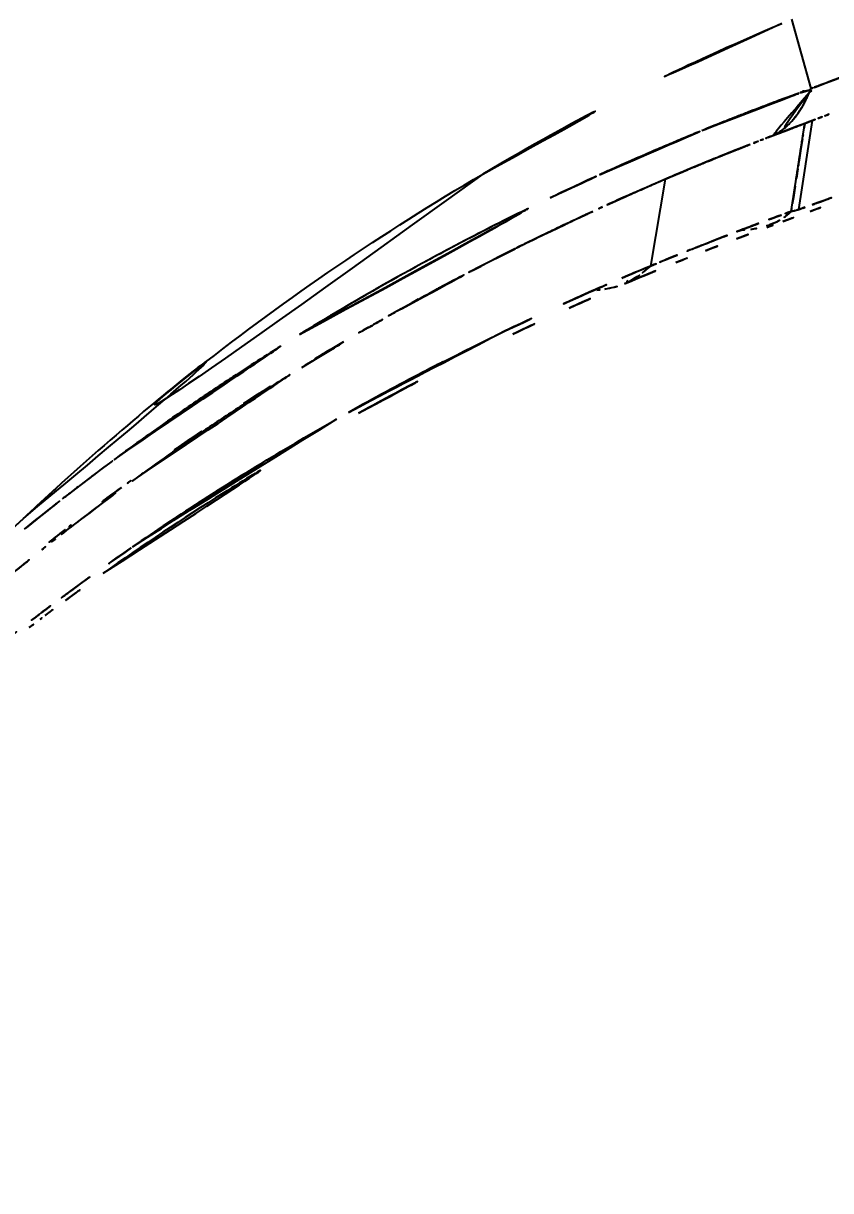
# Model space of a CAD drawing. Extents: x 16296660632 to 16296668616, y -37409619871 to -37409616241.
# Drawn here: x 16296666347.74 to 16296666354.05, y -37409616799.84 to -37409616790.72 of the extents above; entities that cross this region are included whole.
import ezdxf

# ---------------------------------------------------------------- set-up
doc = ezdxf.new("R2010")
doc.units = 0
doc.header["$LTSCALE"] = 10
doc.header["$MEASUREMENT"] = 0
doc.header["$PDMODE"] = 3
doc.header["$PDSIZE"] = -10
doc.layers.get('0').update_dxf_attribs({"linetype": 'CONTINUOUS'})
doc.layers.get('DEFPOINTS').update_dxf_attribs({"linetype": 'CONTINUOUS'})
doc.styles.add('Daelim Dimension', font='')
doc.styles.get('Daelim Dimension').set_extended_font_data('나눔고딕')
doc.dimstyles.new('DEFAULT', dxfattribs={"dimscale": 2, "dimtxt": 2, "dimasz": 2, "dimexe": 0, "dimexo": 2, "dimgap": 1, "dimtad": 1, "dimdec": 1, "dimzin": 9, "dimdsep": 46, "dimtxsty": 'Daelim Dimension', "dimcen": 0.5, "dimclrd": 252, "dimclre": 252, "dimclrt": 3, "dimadec": 1, "dimazin": 0, "dimtfac": 1, "dimtdec": 1, "dimtix": 1, "dimtmove": 0, "dimatfit": 3, "dimfxl": 1, "dimtolj": 1, "dimtzin": 1, "dimlwd": 9, "dimlwe": 9, "dimarcsym": 0})

# ---------------------------------------------------------------- blocks, each defined once
blk = doc.blocks.new('*D16')
at = {"color": 5, "lineweight": 9, "transparency": 16777216}
for p, q in [((16296666467.47109, -37409616640.80376), (16296666467.47109, -37409616937.17432)), ((16296666147.47109, -37409616641.1646), (16296666147.47109, -37409616937.17432)), ((16296666151.47109, -37409616937.17432), (16296666463.47109, -37409616937.17432))]:
    blk.add_line(p, q, dxfattribs=at)
at = {"color": 5, "transparency": 16777216}
for points in [[(16296666151.47109, -37409616936.50766), (16296666151.47109, -37409616937.84099), (16296666147.47109, -37409616937.17432)], [(16296666463.47109, -37409616936.50766), (16296666463.47109, -37409616937.84099), (16296666467.47109, -37409616937.17432)]]:
    blk.add_solid(points, dxfattribs=at)
at = {"layer": 'DEFPOINTS', "color": 0, "transparency": 16777216}
for p in [(16296666467.47109, -37409616636.80376), (16296666147.47109, -37409616637.1646), (16296666467.47109, -37409616937.17432)]:
    blk.add_point(p, dxfattribs=at)
at = {"color": 7, "transparency": 16777216, "insert": (16296666291.23105, -37409616918.8224), "char_height": 30, "attachment_point": 5, "style": 'Daelim Dimension'}
blk.add_mtext('\\A1;320', dxfattribs=at)
blk = doc.blocks.new('*D17')
at = {"color": 5, "lineweight": 9, "ltscale": 0.5, "transparency": 16777216}
for p, q in [((16296666587.9219, -37409616506.424438), (16296666624.81945, -37409616506.424438)), ((16296666624.81945, -37409616510.424438), (16296666624.81945, -37409616827.794708)), ((16296666313.128599, -37409616831.794708), (16296666624.81945, -37409616831.794708))]:
    blk.add_line(p, q, dxfattribs=at)
at = {"color": 5, "ltscale": 0.5, "transparency": 16777216}
for points in [[(16296666624.152781, -37409616510.424438), (16296666625.486111, -37409616510.424438), (16296666624.81945, -37409616506.424438)], [(16296666624.152781, -37409616827.794708), (16296666625.486111, -37409616827.794708), (16296666624.81945, -37409616831.794708)]]:
    blk.add_solid(points, dxfattribs=at)
at = {"layer": 'DEFPOINTS', "color": 0, "ltscale": 0.5, "transparency": 16777216}
for p in [(16296666583.9219, -37409616506.424438), (16296666309.128599, -37409616831.794708), (16296666624.81945, -37409616831.794708)]:
    blk.add_point(p, dxfattribs=at)
at = {"color": 7, "ltscale": 0.5, "transparency": 16777216, "insert": (16296666606.46752, -37409616669.109573), "char_height": 30, "attachment_point": 5, "rotation": 90, "style": 'Daelim Dimension'}
blk.add_mtext('\\A1;325', dxfattribs=at)

msp = doc.modelspace()

# ---------------------------------------------------------------- linework, layer by layer
at = {"linetype": 'Continuous'}
for p, q in [((16296666353.74444, -37409616790.691429), (16296666353.895809, -37409616791.233299)), ((16296666353.74156, -37409616792.191849), (16296666353.848181, -37409616791.504478)), ((16296666353.800171, -37409616792.176613), (16296666353.908131, -37409616791.481796)), ((16296666352.75827, -37409616791.939941), (16296666352.641319, -37409616792.618767))]:
    msp.add_line(p, q, dxfattribs=at)
for points, start_tangent, end_tangent in [([(16296666349.185921, -37409616785.093788), (16296666346.34411, -37409616786.08622), (16296666343.966129, -37409616787.408661), (16296666342.09878, -37409616789.030037), (16296666340.86372, -37409616790.875748), (16296666340.440861, -37409616792.191406)], (-0.96682019, -0.25545787), (-0.18740492, -0.98228275)), ([(16296666340.440809, -37409616792.191399), (16296666340.847931, -37409616790.910461), (16296666342.027121, -37409616789.110786), (16296666343.86495, -37409616787.47934), (16296666346.289061, -37409616786.110847), (16296666349.185921, -37409616785.093781)], (0.18729288, 0.98230412), (0.9668201, 0.2554582)), ([(16296666353.668301, -37409616790.723587), (16296666351.331829, -37409616791.900093)], (-0.92040368, -0.3909694), (-0.86216072, -0.50663488)), ([(16296666353.93585, -37409616791.218086), (16296666355.14537, -37409616790.76387)], (0.93485468, 0.35503059), (0.93745469, 0.34810732)), ([(16296666351.33186, -37409616791.900139), (16296666353.66716, -37409616790.722923)], (0.86180811, 0.50723445), (0.92051088, 0.39071694)), ([(16296666353.81135, -37409616791.263977), (16296666353.895121, -37409616791.233543)], (0.9392306, 0.34328689), (0.94061285, 0.33948117)), ([(16296666353.81197, -37409616791.265701), (16296666353.842279, -37409616791.255966), (16296666353.88081, -37409616791.245499), (16296666353.895809, -37409616791.245209)], (0.95654408, 0.29158776), (0.98602219, -0.16661406)), ([(16296666353.895809, -37409616791.245209), (16296666353.89864, -37409616791.246567), (16296666353.883751, -37409616791.261612), (16296666353.881479, -37409616791.265343)], (0.98602219, -0.16661406), (-0.42704319, -0.90423123)), ([(16296666353.89497, -37409616791.233917), (16296666353.881981, -37409616791.265556)], (-0.36685581, -0.93027781), (-0.39312019, -0.91948709)), ([(16296666353.895809, -37409616791.233299), (16296666353.93585, -37409616791.218086)], (0.93476695, 0.35526151), (0.93485468, 0.35503059)), ([(16296666353.938339, -37409616791.21743), (16296666353.89497, -37409616791.233917)], (-0.93476472, -0.35526739), (-0.93466742, -0.3555233)), ([(16296666353.044371, -37409616791.560997), (16296666353.132589, -37409616791.525192), (16296666353.22995, -37409616791.486191), (16296666353.320419, -37409616791.450439), (16296666353.404421, -37409616791.417664), (16296666353.48242, -37409616791.38755), (16296666353.55604, -37409616791.359268), (16296666353.625811, -37409616791.332558), (16296666353.68762, -37409616791.309273), (16296666353.745729, -37409616791.288063), (16296666353.801531, -37409616791.268913), (16296666353.81197, -37409616791.265701)], (0.92577281, 0.3780803), (0.95654408, 0.29158776)), ([(16296666353.881479, -37409616791.265343), (16296666353.87882, -37409616791.272797), (16296666353.87398, -37409616791.284332), (16296666353.868231, -37409616791.296753), (16296666353.86199, -37409616791.309914), (16296666353.855141, -37409616791.323837), (16296666353.84762, -37409616791.33844), (16296666353.839399, -37409616791.35376), (16296666353.830391, -37409616791.369766), (16296666353.82052, -37409616791.386421), (16296666353.809851, -37409616791.403427), (16296666353.79834, -37409616791.420738), (16296666353.78578, -37409616791.438461), (16296666353.77206, -37409616791.456512), (16296666353.757111, -37409616791.47477), (16296666353.74081, -37409616791.493111), (16296666353.723049, -37409616791.511368), (16296666353.70372, -37409616791.529373), (16296666353.68268, -37409616791.546913), (16296666353.65979, -37409616791.563782), (16296666353.63492, -37409616791.579712), (16296666353.607889, -37409616791.594437), (16296666353.57855, -37409616791.607651)], (-0.42704319, -0.90423123), (-0.92717647, -0.37462488)), ([(16296666353.881981, -37409616791.265556), (16296666353.80863, -37409616791.405037), (16296666353.703051, -37409616791.529694), (16296666353.62204, -37409616791.586769)], (-0.39312019, -0.91948709), (-0.87617859, -0.4819866)), ([(16296666354.01922, -37409616791.439613), (16296666354.061279, -37409616791.42366)], (0.93495274, 0.35477229), (0.93504396, 0.35453178)), ([(16296666353.061199, -37409616791.553802), (16296666353.49243, -37409616791.383347)], (0.92604938, 0.37740237), (0.93380567, 0.35778063)), ([(16296666353.578501, -37409616791.607513), (16296666353.667839, -37409616791.57338), (16296666353.757771, -37409616791.539062), (16296666353.84823, -37409616791.504593)], (0.93405368, 0.35713265), (0.93454166, 0.35585373)), ([(16296666353.848181, -37409616791.504478), (16296666353.75765, -37409616791.538918), (16296666353.667709, -37409616791.573219), (16296666353.57815, -37409616791.607674)], (-0.93479773, -0.35518052), (-0.93280679, -0.36037687)), ([(16296666353.84823, -37409616791.504578), (16296666353.834311, -37409616791.594009)], (-0.15373633, -0.98811191), (-0.1537363, -0.98811191)), ([(16296666353.84823, -37409616791.504593), (16296666353.90395, -37409616791.483391)], (0.93457822, 0.35575771), (0.93470154, 0.35543358)), ([(16296666353.908131, -37409616791.481796), (16296666353.888109, -37409616791.489433), (16296666353.868139, -37409616791.497017), (16296666353.84823, -37409616791.504578)], (-0.93433641, -0.35639229), (-0.93507738, -0.35444364)), ([(16296666353.908131, -37409616791.481796), (16296666353.963421, -37409616791.460793)], (0.93471075, 0.35540937), (0.93483178, 0.3550909)), ([(16296666353.979139, -37409616791.454819), (16296666353.908131, -37409616791.481796)], (-0.9348687, -0.35499369), (-0.93471073, -0.35540943)), ([(16296666353.963421, -37409616791.460793), (16296666354.01922, -37409616791.439613)], (0.93483178, 0.3550909), (0.93495274, 0.35477229)), ([(16296666354.01922, -37409616791.439613), (16296666353.979139, -37409616791.454819)], (-0.93495784, -0.35475885), (-0.9348687, -0.35499369)), ([(16296666352.243349, -37409616791.906731), (16296666352.377661, -37409616791.846123), (16296666352.52751, -37409616791.779762), (16296666352.666809, -37409616791.719276), (16296666352.7962, -37409616791.664108), (16296666352.91643, -37409616791.613724), (16296666353.028299, -37409616791.567574), (16296666353.044371, -37409616791.560997)], (0.91008524, 0.41442111), (0.92577281, 0.3780803)), ([(16296666353.57815, -37409616791.607674), (16296666353.487301, -37409616791.6427)], (-0.93382409, -0.35773255), (-0.93229023, -0.3617111)), ([(16296666353.57855, -37409616791.607651), (16296666353.52586, -37409616791.627892)], (-0.93391136, -0.35750464), (-0.93311094, -0.35958862)), ([(16296666353.62204, -37409616791.586769), (16296666353.578501, -37409616791.607513)], (-0.87617859, -0.4819866), (-0.92696345, -0.37515166)), ([(16296666353.834311, -37409616791.594009), (16296666353.82946, -37409616791.625183)], (-0.1537363, -0.98811191), (-0.15373582, -0.98811199)), ([(16296666352.24332, -37409616791.906662), (16296666353.061199, -37409616791.553802)], (0.9099368, 0.41474693), (0.92604938, 0.37740237)), ([(16296666353.214069, -37409616791.750717), (16296666353.22406, -37409616791.746712), (16296666353.56856, -37409616791.611549)], (0.92768795, 0.37335648), (0.93390108, 0.35753151)), ([(16296666353.353081, -37409616791.69529), (16296666353.32926, -37409616791.704712), (16296666353.255131, -37409616791.73423), (16296666353.214239, -37409616791.750641)], (-0.93011915, -0.3672579), (-0.92765521, -0.37343782)), ([(16296666353.39636, -37409616791.678207), (16296666353.305361, -37409616791.714203), (16296666353.21426, -37409616791.750687)], (-0.9307165, -0.36574143), (-0.92748587, -0.3738582)), ([(16296666353.380159, -37409616791.684624), (16296666353.353081, -37409616791.69529)], (-0.93058903, -0.36606564), (-0.93011915, -0.3672579)), ([(16296666353.4216, -37409616791.668358), (16296666353.39929, -37409616791.677101), (16296666353.380159, -37409616791.684624)], (-0.93129956, -0.36425421), (-0.93058903, -0.36606564)), ([(16296666353.487301, -37409616791.6427), (16296666353.39636, -37409616791.678207)], (-0.93229023, -0.3617111), (-0.9307165, -0.36574143)), ([(16296666353.464729, -37409616791.651543), (16296666353.4216, -37409616791.668358)], (-0.93207388, -0.36226824), (-0.93129956, -0.36425421)), ([(16296666353.52586, -37409616791.627892), (16296666353.464729, -37409616791.651543)], (-0.93311094, -0.35958862), (-0.93207388, -0.36226824)), ([(16296666353.82946, -37409616791.625183), (16296666353.827921, -37409616791.635094), (16296666353.811001, -37409616791.743874), (16296666353.796961, -37409616791.834106), (16296666353.792971, -37409616791.859734)], (-0.15373582, -0.98811199), (-0.15372651, -0.98811343)), ([(16296666353.203621, -37409616791.754921), (16296666353.177191, -37409616791.765602), (16296666353.095011, -37409616791.799042), (16296666353.00758, -37409616791.83503), (16296666352.99107, -37409616791.841873)], (-0.92746557, -0.37390858), (-0.92360946, -0.3833348)), ([(16296666353.11195, -37409616791.792213), (16296666353.0319, -37409616791.825081)], (-0.92572087, -0.37820745), (-0.9243787, -0.3814761)), ([(16296666353.111919, -37409616791.79213), (16296666353.214069, -37409616791.750717)], (0.92583636, 0.37792465), (0.92768795, 0.37335648)), ([(16296666353.21426, -37409616791.750687), (16296666353.11195, -37409616791.792213)], (-0.92748587, -0.3738582), (-0.92572087, -0.37820745)), ([(16296666352.793289, -37409616791.925079), (16296666352.926661, -37409616791.868721)], (0.91987829, 0.39220395), (0.92240628, 0.38622099)), ([(16296666352.99107, -37409616791.841873), (16296666352.91387, -37409616791.874077), (16296666352.812851, -37409616791.91674), (16296666352.79328, -37409616791.925072)], (-0.92360946, -0.3833348), (-0.91991961, -0.39210702)), ([(16296666352.895889, -37409616791.881683), (16296666352.849501, -37409616791.901207)], (-0.92208442, -0.38698878), (-0.92128155, -0.38889626)), ([(16296666352.926661, -37409616791.868721), (16296666352.99107, -37409616791.841873)], (0.92240628, 0.38622099), (0.92360944, 0.38333484)), ([(16296666353.0319, -37409616791.825081), (16296666352.895889, -37409616791.881683)], (-0.9243787, -0.3814761), (-0.92208442, -0.38698878)), ([(16296666352.99107, -37409616791.841873), (16296666353.0744, -37409616791.807487)], (0.92360944, 0.38333484), (0.92514916, 0.37960378)), ([(16296666353.792971, -37409616791.859734), (16296666353.78536, -37409616791.908653), (16296666353.772079, -37409616791.993973)], (-0.15372651, -0.98811343), (-0.15361796, -0.98813032)), ([(16296666351.331829, -37409616791.900093), (16296666349.10293, -37409616793.42009), (16296666347.745489, -37409616794.589157)], (-0.86216072, -0.50663488), (-0.72762872, -0.68597117)), ([(16296666351.85881, -37409616792.086372), (16296666352.043711, -37409616791.998863), (16296666352.21661, -37409616791.91893), (16296666352.235609, -37409616791.910263)], (0.90183767, 0.43207502), (0.90992398, 0.41477507)), ([(16296666352.79328, -37409616791.925072), (16296666352.703501, -37409616791.96357), (16296666352.584829, -37409616792.015167), (16296666352.455839, -37409616792.072166), (16296666352.36385, -37409616792.113426)], (-0.91991961, -0.39210702), (-0.91154002, -0.41121138)), ([(16296666352.849501, -37409616791.901207), (16296666352.75827, -37409616791.939941)], (-0.92128155, -0.38889626), (-0.91967196, -0.39268752)), ([(16296666349.902321, -37409616793.152657), (16296666351.443119, -37409616792.291283), (16296666352.24332, -37409616791.906662)], (0.85172179, 0.52399426), (0.9099368, 0.41474693)), ([(16296666352.363899, -37409616792.113533), (16296666352.75453, -37409616791.941643)], (0.9113955, 0.41153158), (0.91913448, 0.3939439)), ([(16296666353.772079, -37409616791.993973), (16296666353.761181, -37409616792.064079), (16296666353.752081, -37409616792.122528), (16296666353.745081, -37409616792.168427)], (-0.15361796, -0.98813032), (-0.14954874, -0.98875435)), ([(16296666349.930161, -37409616793.135246), (16296666350.143881, -37409616793.005959), (16296666350.362249, -37409616792.877411), (16296666350.58341, -37409616792.750778), (16296666350.80549, -37409616792.627136), (16296666351.02652, -37409616792.507507), (16296666351.244471, -37409616792.392807), (16296666351.45726, -37409616792.283897), (16296666351.662769, -37409616792.181519), (16296666351.85881, -37409616792.086372)], (0.85251864, 0.52269682), (0.90183767, 0.43207502)), ([(16296666352.26712, -37409616792.157333), (16296666352.19286, -37409616792.191429)], (-0.90958033, -0.41552812), (-0.90805725, -0.41884607)), ([(16296666352.36385, -37409616792.113426), (16296666352.316071, -37409616792.13504), (16296666352.26712, -37409616792.157333)], (-0.91154002, -0.41121138), (-0.90958033, -0.41552812)), ([(16296666353.800171, -37409616792.176613), (16296666353.90394, -37409616792.140198)], (0.94463925, 0.3281108), (0.94239124, 0.33451272)), ([(16296666353.85132, -37409616792.158737), (16296666353.80018, -37409616792.17662)], (-0.9433496, -0.33180045), (-0.94460497, -0.32820947)), ([(16296666354.02832, -37409616792.095352), (16296666353.952259, -37409616792.122864), (16296666353.85132, -37409616792.158737)], (-0.93972098, -0.34194221), (-0.9433496, -0.33180045)), ([(16296666353.890079, -37409616792.19165), (16296666354.1007, -37409616792.113571)], (0.93772407, 0.34738103), (0.93758606, 0.34775333)), ([(16296666353.90394, -37409616792.140198), (16296666353.954781, -37409616792.12204)], (0.94239124, 0.33451272), (0.94098255, 0.33845507)), ([(16296666353.954781, -37409616792.12204), (16296666354.02832, -37409616792.095352)], (0.94098255, 0.33845507), (0.93920406, 0.34335949)), ([(16296666354.02832, -37409616792.095352), (16296666354.103121, -37409616792.067871)], (0.93920406, 0.34335949), (0.93826524, 0.34591665)), ([(16296666351.833469, -37409616792.361557), (16296666351.94521, -37409616792.307869), (16296666352.11776, -37409616792.226486)], (0.9001497, 0.43558067), (0.9062861, 0.42266476)), ([(16296666352.19286, -37409616792.191429), (16296666352.16567, -37409616792.203987), (16296666352.00465, -37409616792.279297), (16296666351.83329, -37409616792.361183)], (-0.90805725, -0.41884607), (-0.90044933, -0.43496092)), ([(16296666352.11776, -37409616792.226486), (16296666352.20657, -37409616792.18531)], (0.9062861, 0.42266476), (0.90815116, 0.41864241)), ([(16296666353.614719, -37409616792.238297), (16296666353.489241, -37409616792.284912)], (-0.93821996, -0.34603946), (-0.93660877, -0.35037695)), ([(16296666353.585951, -37409616792.292503), (16296666353.741289, -37409616792.191948)], (0.92816836, 0.37216057), (0.70267776, 0.71150823)), ([(16296666353.615009, -37409616792.238098), (16296666353.741289, -37409616792.191948)], (0.9383604, 0.34565846), (0.94010671, 0.3408803)), ([(16296666353.741289, -37409616792.191948), (16296666353.58444, -37409616792.292358)], (-0.70267698, -0.711509), (-0.9316614, -0.36332773)), ([(16296666353.741289, -37409616792.191948), (16296666353.614719, -37409616792.238297)], (-0.93977427, -0.34179572), (-0.93821996, -0.34603946)), ([(16296666353.677271, -37409616792.270401), (16296666353.890079, -37409616792.19165)], (0.9379796, 0.34669045), (0.93772407, 0.34738103)), ([(16296666353.74131, -37409616792.193451), (16296666353.75791, -37409616792.189346), (16296666353.800171, -37409616792.176613)], (0.94428302, 0.32913459), (0.95661149, 0.29136654)), ([(16296666353.745081, -37409616792.168427), (16296666353.74131, -37409616792.193451)], (-0.14954875, -0.98875435), (-0.14886619, -0.98885735)), ([(16296666353.80018, -37409616792.17662), (16296666353.77223, -37409616792.185661), (16296666353.741289, -37409616792.191948)], (-0.94653527, -0.32260035), (-0.81986111, 0.57256245)), ([(16296666353.364849, -37409616792.331779), (16296666353.24152, -37409616792.378922)], (-0.93494018, -0.35480538), (-0.93321138, -0.35932787)), ([(16296666353.31369, -37409616792.406258), (16296666353.55254, -37409616792.316544)], (0.93452879, 0.35588753), (0.93770166, 0.3474415)), ([(16296666353.345751, -37409616792.338951), (16296666353.36516, -37409616792.331573), (16296666353.615009, -37409616792.238098)], (0.93455554, 0.35581729), (0.9383604, 0.34565846)), ([(16296666353.34593, -37409616792.337753), (16296666353.426359, -37409616792.332443)], (0.99992522, 0.01222923), (0.99271261, 0.12050592)), ([(16296666353.489241, -37409616792.284912), (16296666353.364849, -37409616792.331779)], (-0.93660877, -0.35037695), (-0.93494018, -0.35480538)), ([(16296666353.426359, -37409616792.332443), (16296666353.53801, -37409616792.309273)], (0.99271261, 0.12050592), (0.95732907, 0.28900009)), ([(16296666353.54908, -37409616792.305817), (16296666353.585951, -37409616792.292503)], (0.95155273, 0.30748561), (0.92816837, 0.37216056)), ([(16296666353.551241, -37409616792.316963), (16296666353.677271, -37409616792.270401)], (0.93809808, 0.34636974), (0.9379796, 0.34669045)), ([(16296666353.58444, -37409616792.292358), (16296666353.5476, -37409616792.30526)], (-0.9316614, -0.36332773), (-0.95452732, -0.29812344)), ([(16296666351.83329, -37409616792.361183), (16296666351.651779, -37409616792.449867), (16296666351.644199, -37409616792.453621)], (-0.90044933, -0.43496092), (-0.89628793, -0.44347259)), ([(16296666351.68811, -37409616792.432564), (16296666351.812361, -37409616792.371788)], (0.89691063, 0.44221185), (0.89968351, 0.43654276)), ([(16296666353.176611, -37409616792.404007), (16296666352.998119, -37409616792.47403), (16296666352.759159, -37409616792.570236)], (-0.93227007, -0.36176306), (-0.92565945, -0.37835775)), ([(16296666353.07296, -37409616792.499252), (16296666353.31369, -37409616792.406258)], (0.93105251, 0.36488523), (0.93452879, 0.35588753)), ([(16296666353.119671, -37409616792.426224), (16296666353.176611, -37409616792.404007)], (0.93126043, 0.36435423), (0.93210019, 0.36220055)), ([(16296666353.176611, -37409616792.404007), (16296666353.345751, -37409616792.338951)], (0.93210019, 0.36220055), (0.93455554, 0.35581729)), ([(16296666353.24152, -37409616792.378922), (16296666353.176611, -37409616792.404007)], (-0.93321138, -0.35932787), (-0.93227007, -0.36176306)), ([(16296666351.515369, -37409616792.517891), (16296666351.46032, -37409616792.54567), (16296666351.259121, -37409616792.648857), (16296666351.107321, -37409616792.728447)], (-0.89338698, -0.449288), (-0.88383174, -0.46780493)), ([(16296666351.42935, -37409616792.562271), (16296666351.552019, -37409616792.500237), (16296666351.68811, -37409616792.432564)], (0.89096902, 0.4540641), (0.89691063, 0.44221185)), ([(16296666351.644199, -37409616792.453621), (16296666351.515369, -37409616792.517891)], (-0.89628793, -0.44347259), (-0.89338698, -0.449288)), ([(16296666352.75934, -37409616792.570259), (16296666352.99851, -37409616792.473961)], (0.92580564, 0.37799988), (0.92945147, 0.3689444)), ([(16296666352.99851, -37409616792.473961), (16296666353.119671, -37409616792.426224)], (0.92945147, 0.3689444), (0.93126043, 0.36435423)), ([(16296666347.745411, -37409616794.589088), (16296666347.995211, -37409616794.357742), (16296666351.33186, -37409616791.900139)], (0.72780176, 0.68578757), (0.86180811, 0.50723445)), ([(16296666351.25099, -37409616792.654213), (16296666351.42935, -37409616792.562271)], (0.88673603, 0.46227612), (0.89096902, 0.4540641)), ([(16296666352.64131, -37409616792.618767), (16296666352.248859, -37409616792.786049)], (-0.92348579, -0.38363263), (-0.91626079, -0.40058229)), ([(16296666352.64131, -37409616792.618767), (16296666352.46888, -37409616792.734703)], (-0.70428292, -0.70991941), (-0.91542593, -0.40248647)), ([(16296666352.641319, -37409616792.618767), (16296666352.75934, -37409616792.570259)], (0.92397372, 0.38245595), (0.92580564, 0.37799988)), ([(16296666352.759159, -37409616792.570236), (16296666352.64131, -37409616792.618767)], (-0.92565945, -0.37835775), (-0.92360359, -0.38334893)), ([(16296666352.841049, -37409616792.591454), (16296666353.07296, -37409616792.499252)], (0.92740685, 0.37405418), (0.93105251, 0.36488523)), ([(16296666350.696501, -37409616792.953651), (16296666350.81279, -37409616792.889107), (16296666351.174681, -37409616792.694183), (16296666351.25099, -37409616792.654213)], (0.87284244, 0.48800213), (0.88673603, 0.46227612)), ([(16296666352.419609, -37409616792.712257), (16296666352.64131, -37409616792.618767)], (0.91941332, 0.39329269), (0.92341834, 0.38379497)), ([(16296666352.43927, -37409616792.757767), (16296666352.61845, -37409616792.682518), (16296666352.841049, -37409616792.591454)], (0.92033487, 0.39113134), (0.92740685, 0.37405418)), ([(16296666352.472349, -37409616792.742561), (16296666352.50672, -37409616792.724007), (16296666352.64131, -37409616792.618767)], (0.89515067, 0.4457637), (0.70427591, 0.70992636)), ([(16296666351.107321, -37409616792.728447), (16296666351.048441, -37409616792.759727), (16296666350.82852, -37409616792.878601)], (-0.88383174, -0.46780493), (-0.87697012, -0.48054491)), ([(16296666352.248859, -37409616792.786049), (16296666351.50807, -37409616793.125839)], (-0.91626079, -0.40058229), (-0.90126228, -0.43327394)), ([(16296666352.222969, -37409616792.797447), (16296666352.419609, -37409616792.712257)], (0.9157376, 0.40177686), (0.91941332, 0.39329269)), ([(16296666352.28516, -37409616792.800171), (16296666352.359779, -37409616792.785103), (16296666352.43973, -37409616792.757599)], (0.99026987, 0.13916025), (0.92036367, 0.39106356)), ([(16296666352.43973, -37409616792.757599), (16296666352.472349, -37409616792.742561)], (0.92036367, 0.39106356), (0.89515067, 0.4457637)), ([(16296666352.46888, -37409616792.734703), (16296666352.43568, -37409616792.74826)], (-0.91542593, -0.40248647), (-0.93538663, -0.35362672)), ([(16296666350.82852, -37409616792.878601), (16296666350.695601, -37409616792.952026)], (-0.87697927, -0.48052822), (-0.87361305, -0.48662124)), ([(16296666352.006371, -37409616792.947067), (16296666352.439751, -37409616792.757637)], (0.91213105, 0.40989871), (0.92033621, 0.39112819)), ([(16296666352.04331, -37409616792.87719), (16296666352.222969, -37409616792.797447)], (0.91227498, 0.40957826), (0.9157376, 0.40177686)), ([(16296666352.224079, -37409616792.805931), (16296666352.28516, -37409616792.800171)], (0.99877135, 0.0495559), (0.99026987, 0.13916025)), ([(16296666350.695601, -37409616792.952026), (16296666350.43804, -37409616793.097801)], (-0.87361305, -0.48662124), (-0.86690904, -0.49846636)), ([(16296666351.50808, -37409616793.125862), (16296666352.04331, -37409616792.87719)], (0.90133618, 0.43312019), (0.91227498, 0.40957826)), ([(16296666350.439211, -37409616793.099838), (16296666350.46586, -37409616793.08448), (16296666350.696501, -37409616792.953651)], (0.86601194, 0.50002332), (0.87284244, 0.48800213)), ([(16296666351.56789, -37409616793.149727), (16296666352.006371, -37409616792.947067)], (0.90320659, 0.42920608), (0.91213105, 0.40989871)), ([(16296666349.91954, -37409616793.409821), (16296666350.13339, -37409616793.279831), (16296666350.439211, -37409616793.099838)], (0.85142531, 0.52447587), (0.86601194, 0.50002332)), ([(16296666351.50807, -37409616793.125839), (16296666350.500099, -37409616793.64241), (16296666350.19121, -37409616793.814056)], (-0.90126228, -0.43327394), (-0.870158, -0.49277283)), ([(16296666350.43804, -37409616793.097801), (16296666350.2451, -37409616793.210068)], (-0.86690904, -0.49846636), (-0.86172552, -0.50737473)), ([(16296666348.54549, -37409616794.063011), (16296666348.683729, -37409616793.962883), (16296666348.83148, -37409616793.857803), (16296666348.989, -37409616793.747932), (16296666349.156549, -37409616793.633453), (16296666349.334419, -37409616793.514572), (16296666349.523581, -37409616793.391022), (16296666349.72283, -37409616793.264053), (16296666349.930161, -37409616793.135246)], (0.80737684, 0.59003614), (0.85251864, 0.52269682)), ([(16296666350.2451, -37409616793.210068), (16296666349.67445, -37409616793.558098)], (-0.86172552, -0.50737473), (-0.84553585, -0.53391866)), ([(16296666350.284611, -37409616793.761307), (16296666350.864491, -37409616793.44799), (16296666351.450809, -37409616793.153481)], (0.87249277, 0.48862702), (0.90010809, 0.43566665)), ([(16296666348.45229, -37409616794.131866), (16296666349.16514, -37409616793.62796), (16296666349.902321, -37409616793.152657)], (0.80401419, 0.59461011), (0.85172179, 0.52399426)), ([(16296666350.36311, -37409616793.767807), (16296666351.56789, -37409616793.149727)], (0.87530981, 0.48356254), (0.90320659, 0.42920608)), ([(16296666348.59411, -37409616794.297668), (16296666348.67878, -37409616794.236427), (16296666348.94199, -37409616794.050194), (16296666349.21913, -37409616793.860641), (16296666349.510139, -37409616793.668549), (16296666349.81492, -37409616793.474693), (16296666349.91954, -37409616793.409821)], (0.80877986, 0.58811151), (0.85142531, 0.52447587)), ([(16296666349.67445, -37409616793.558098), (16296666349.138121, -37409616793.908157)], (-0.84553585, -0.53391866), (-0.82905524, -0.55916671)), ([(16296666350.19121, -37409616793.814056), (16296666349.61116, -37409616794.154549), (16296666348.82785, -37409616794.65519), (16296666348.597231, -37409616794.812363)], (-0.870158, -0.49277283), (-0.8225234, -0.56873126)), ([(16296666348.367649, -37409616795.017731), (16296666349.30566, -37409616794.391739), (16296666350.36311, -37409616793.767807)], (0.81628427, 0.5776504), (0.87530981, 0.48356254)), ([(16296666348.59712, -37409616794.812202), (16296666349.149441, -37409616794.443817), (16296666350.284611, -37409616793.761307)], (0.82299781, 0.56804455), (0.87249277, 0.48862702)), ([(16296666349.138121, -37409616793.908157), (16296666348.58695, -37409616794.29287)], (-0.82905524, -0.55916671), (-0.81071864, -0.58543597)), ([(16296666348.05089, -37409616794.436287), (16296666348.08316, -37409616794.411201), (16296666348.185499, -37409616794.332314), (16296666348.29656, -37409616794.247887), (16296666348.416519, -37409616794.158058), (16296666348.54549, -37409616794.063011)], (0.78876631, 0.61469319), (0.80737684, 0.59003614)), ([(16296666347.76519, -37409616794.663223), (16296666348.45229, -37409616794.131866)], (0.77769058, 0.62864725), (0.80401419, 0.59461011)), ([(16296666348.038349, -37409616794.716492), (16296666348.191191, -37409616794.598312), (16296666348.42906, -37409616794.418953), (16296666348.59411, -37409616794.297668)], (0.78816347, 0.61546596), (0.80877986, 0.58811151)), ([(16296666348.509729, -37409616794.3489), (16296666348.119329, -37409616794.640617)], (-0.80802906, -0.58914262), (-0.79394575, -0.60798861)), ([(16296666348.58695, -37409616794.29287), (16296666348.509729, -37409616794.3489)], (-0.81071864, -0.58543597), (-0.80802906, -0.58914262)), ([(16296666347.85009, -37409616794.594879), (16296666347.903111, -37409616794.552589), (16296666347.9891, -37409616794.48465), (16296666348.05089, -37409616794.436287)], (0.78075181, 0.62484127), (0.78876631, 0.61469319)), ([(16296666347.745489, -37409616794.589157), (16296666347.25104, -37409616795.0718)], (-0.72762872, -0.68597117), (-0.70334739, -0.71084629)), ([(16296666347.80022, -37409616794.634918), (16296666347.82477, -37409616794.615173), (16296666347.85009, -37409616794.594879)], (0.77874651, 0.62733872), (0.78075181, 0.62484127)), ([(16296666347.75333, -37409616794.672813), (16296666347.80022, -37409616794.634918)], (0.77686571, 0.62966631), (0.77874651, 0.62733872)), ([(16296666348.07333, -37409616794.675957), (16296666347.74292, -37409616794.93589)], (-0.79223088, -0.61022146), (-0.77955153, -0.6263381)), ([(16296666348.119329, -37409616794.640617), (16296666348.07333, -37409616794.675957)], (-0.79394575, -0.60798861), (-0.79223088, -0.61022146)), ([(16296666347.889441, -37409616794.833908), (16296666347.96343, -37409616794.775284)], (0.78232057, 0.62287601), (0.78524133, 0.61918984)), ([(16296666347.96343, -37409616794.775284), (16296666348.038349, -37409616794.716492)], (0.78524133, 0.61918984), (0.78816347, 0.61546596)), ([(16296666347.6786, -37409616795.004128), (16296666347.74412, -37409616794.950722), (16296666347.889441, -37409616794.833908)], (0.77380186, 0.63342773), (0.78232057, 0.62287601)), ([(16296666348.58746, -37409616794.819107), (16296666348.135071, -37409616795.141029)], (-0.82220026, -0.56919833), (-0.80739712, -0.59000839)), ([(16296666348.055559, -37409616795.199051), (16296666348.59712, -37409616794.812202)], (0.80417405, 0.5943939), (0.82299781, 0.56804455)), ([(16296666348.135071, -37409616795.141029), (16296666347.89612, -37409616795.31826)], (-0.80739712, -0.59000839), (-0.79861876, -0.60183724)), ([(16296666348.072281, -37409616795.230743), (16296666348.367649, -37409616795.017731)], (0.80587084, 0.59209138), (0.81628427, 0.5776504)), ([(16296666347.896919, -37409616795.317497), (16296666348.055559, -37409616795.199051)], (0.7983364, 0.60221175), (0.80417405, 0.5943939)), ([(16296666347.857071, -37409616795.347778), (16296666347.72954, -37409616795.445374)], (-0.79697459, -0.60401283), (-0.79117122, -0.61159472)), ([(16296666347.85787, -37409616795.347038), (16296666347.896919, -37409616795.317497)], (0.79687551, 0.60414355), (0.7983364, 0.60221175)), ([(16296666347.89612, -37409616795.31826), (16296666347.857929, -37409616795.347122)], (-0.79861876, -0.60183725), (-0.79701164, -0.60396395)), ([(16296666347.91419, -37409616795.348053), (16296666348.072281, -37409616795.230743)], (0.80022776, 0.5996962), (0.80587084, 0.59209138)), ([(16296666347.58585, -37409616795.556953), (16296666347.85787, -37409616795.347038)], (0.78642829, 0.61768158), (0.79687551, 0.60414355)), ([(16296666347.78994, -37409616795.441887), (16296666347.875059, -37409616795.377441)], (0.79575936, 0.60561295), (0.79882374, 0.60156515)), ([(16296666347.875059, -37409616795.377441), (16296666347.91419, -37409616795.348053)], (0.79882374, 0.60156515), (0.80022776, 0.5996962))]:
    msp.add_spline(points, degree=3, dxfattribs=dict(at, start_tangent=start_tangent, end_tangent=end_tangent))

# ---------------------------------------------------------------- dimensions: what is measured, and where the dimension line sits
at = {"color": 5, "ltscale": 0.5}
dim = msp.add_linear_dim(base=(16296666624.81945, -37409616831.794708), p1=(16296666583.9219, -37409616506.424438), p2=(16296666309.128599, -37409616831.794708), angle=90, dimstyle='DEFAULT', override={"dimtxt": 15, "dimdec": 0, "dimclrd": 5, "dimclre": 5, "dimclrt": 7}, dxfattribs=at)
dim.commit()
dim.dimension.update_dxf_attribs({"geometry": '*D17', "text_midpoint": (16296666606.46752, -37409616669.109573)})
at = {"color": 5}
dim = msp.add_linear_dim(base=(16296666467.47109, -37409616937.174316), p1=(16296666147.47109, -37409616637.164597), p2=(16296666467.47109, -37409616636.803757), dimstyle='DEFAULT', override={"dimtxt": 15, "dimclrd": 5, "dimclre": 5, "dimclrt": 7}, dxfattribs=at)
dim.commit()
dim.dimension.update_dxf_attribs({"geometry": '*D16', "text_midpoint": (16296666291.23105, -37409616937.174316), "dimtype": 160})

doc.saveas('drawing.dxf')
